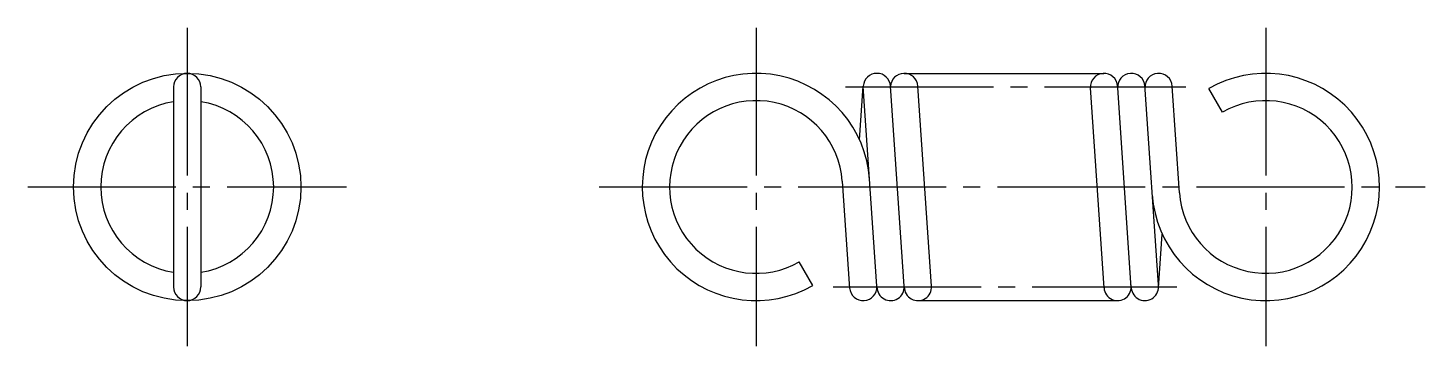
# Model space of a CAD drawing. Extents: x 5.1 to 81.1, y 5 to 65.6.
# Drawn here: x 50.37 to 81.07, y 58.56 to 65.56 of the extents above; entities outside this region: 2.
import ezdxf

# ---------------------------------------------------------------- set-up
doc = ezdxf.new("R2010")
doc.units = 0
doc.header["$LTSCALE"] = 0.25
doc.linetypes.add('CENTER', pattern=[17.5, 13, -1.5, 1.5, -1.5])
doc.linetypes.add('PHANTOM', pattern=[63.5, 31.75, -6.35, 6.35, -6.35, 6.35, -6.35])
doc.layers.get('0').update_dxf_attribs({"linetype": 'CONTINUOUS'})
doc.layers.add('CENTER', color=1, linetype='CENTER')
doc.styles.get("Standard").update_dxf_attribs({"font": 'txt', "bigfont": 'BIGFONT'})

msp = doc.modelspace()

# ---------------------------------------------------------------- linework, layer by layer
at = {"color": 3, "linetype": 'PHANTOM'}
for p, q in [((69.625, 64.556), (74.014, 64.556)), ((69.925, 59.556), (74.314, 59.556))]:
    msp.add_line(p, q, dxfattribs=at)
for p, q in [((53.569, 64.256), (53.569, 59.856)), ((54.169, 64.256), (54.169, 59.856)), ((68.645, 63.092), (68.725, 64.276)), ((69.024, 59.876), (68.725, 64.264)), ((69.624, 59.876), (69.324, 64.276)), ((70.224, 59.876), (69.924, 64.276)), ((74.015, 59.835), (73.715, 64.235)), ((74.615, 59.835), (74.315, 64.235)), ((75.21, 59.905), (74.91, 64.305)), ((75.674, 61.927), (75.514, 64.276)), ((76.619, 63.701), (76.319, 64.221)), ((68.426, 59.825), (68.265, 62.185)), ((75.214, 59.835), (75.294, 61.019)), ((67.619, 59.891), (67.319, 60.41)), ((71.022, 59.556), (71.022, 59.556)), ((72.119, 59.556), (72.12, 59.556))]:
    msp.add_line(p, q)
msp.add_circle((53.869, 62.056), 2.5)
for centre, radius, start, end in [((53.869, 64.256), 0.3, 0, 180), ((66.369, 62.056), 2.5, 3.9005, 300), ((69.025, 64.256), 0.3, 3.9005, 176.0995), ((69.625, 64.256), 0.3, 3.9005, 178.3832), ((74.014, 64.256), 0.3, 3.9005, 183.9005), ((74.614, 64.256), 0.3, 3.9005, 183.9005), ((75.214, 64.256), 0.3, 3.9005, 183.9005), ((77.569, 62.056), 2.5, 183.9005, 120), ((53.869, 62.056), 1.9, 99.0847, 260.9153), ((53.869, 62.056), 1.9, 279.0847, 80.9153), ((66.369, 62.056), 1.9, 3.9005, 300), ((77.569, 62.056), 1.9, 183.9005, 120), ((68.725, 59.856), 0.3, 183.9005, 3.9005), ((69.325, 59.856), 0.3, 180, 3.9005), ((69.925, 59.856), 0.3, 180, 3.9005), ((74.314, 59.856), 0.3, 183.9005, 9.4177), ((74.914, 59.856), 0.3, 183.9005, 9.4177), ((53.869, 59.856), 0.3, 180, 0)]:
    msp.add_arc(centre, radius, start, end)
at = {"layer": 'CENTER', "color": 1, "linetype": 'CENTER'}
for p, q in [((53.869, 65.556), (53.869, 58.556)), ((53.869, 65.556), (53.869, 58.556)), ((66.369, 65.556), (66.369, 58.556)), ((77.569, 65.556), (77.569, 58.556)), ((68.335, 64.256), (75.815, 64.256)), ((50.369, 62.056), (57.369, 62.056)), ((50.369, 62.056), (57.369, 62.056)), ((62.922, 62.056), (81.069, 62.056)), ((68.064, 59.856), (75.616, 59.856))]:
    msp.add_line(p, q, dxfattribs=at)

# ---------------------------------------------------------------- texts
for s, p in [('AWS5-15', (5, 12.5)), ('AWS05', (5, 5))]:
    msp.add_text(s, height=2).set_placement(p)

doc.saveas('drawing.dxf')
